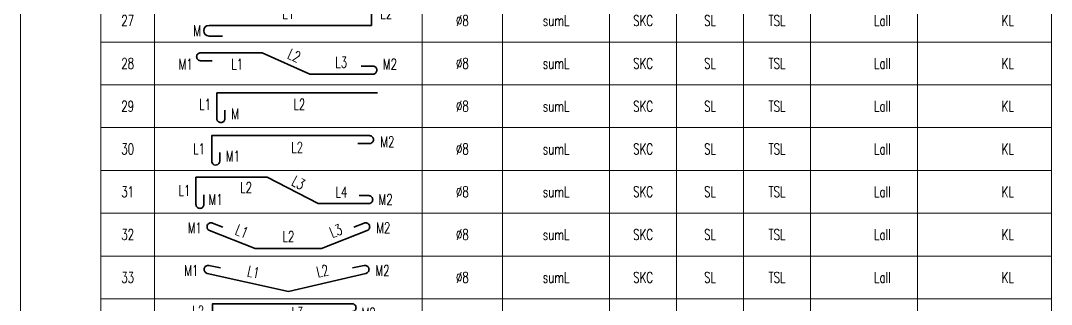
# Model space of a CAD drawing. Header units: millimetres. Extents: x -16234 to 41958, y -634 to 22853.
# Drawn here: x 19809.4 to 20001.9, y 5741.9 to 5795 of the extents above; entities that cross this region are included whole.
import ezdxf
from ezdxf.enums import TextEntityAlignment as Align

# ---------------------------------------------------------------- set-up
doc = ezdxf.new("R2010")
doc.units = ezdxf.units.MM
for name, color, linetype, lineweight in [('DCE_BaoBeTong', 11, 'Continuous', 20), ('Dce_text', 2, 'Continuous', 30), ('DCE_ThepChu', 1, 'Continuous', 35)]:
    doc.layers.add(name, color=color, linetype=linetype, lineweight=lineweight)
doc.styles.add('Dce_Text', font='simplex.shx', dxfattribs={"width": 0.8, "bigfont": 'vtxt.shx'})

# ---------------------------------------------------------------- blocks, each defined once
blk = doc.blocks.new('TK28')
at = {"layer": 'DCE_BaoBeTong'}
for p, q in [((0, -8), (0, 0)), ((25, -8), (25, 0)), ((75, -8), (75, 0)), ((90, -8), (90, 0)), ((110, -8), (110, 0)), ((122.5, -8), (122.5, 0)), ((135, -8), (135, 0)), ((147.5, -8), (147.5, 0)), ((167.5, -8), (167.5, 0))]:
    blk.add_line(p, q, dxfattribs=at)
for points in [[(15, -8), (25, -8), (75, -8), (90, -8), (122.5, -8), (135, -8), (147.5, -8), (167.5, -8), (192.5, -8), (192.5, 0)], [(15, 0), (15, -8)]]:
    blk.add_lwpolyline(points, dxfattribs=at)
at = {"layer": 'DCE_ThepChu'}
blk.add_lwpolyline([(63.58, -4.5), (65.8, -4.5, -0.414214), (66.55, -5.25), (66.55, -5.25, -0.414214), (65.8, -6), (54.02, -6), (45.13, -2), (33.62, -2, 0.414214), (32.87, -2.75), (32.87, -2.75, 0.414214), (33.62, -3.5), (35.77, -3.5)], format="xyb", dxfattribs=at)
at = {"layer": 'Dce_text', "color": 2, "style": 'Dce_Text', "width": 0.7}
blk.add_attdef('L2', text='', height=2, rotation=336, dxfattribs=at).set_placement((51.1, -2.53), align=Align.MIDDLE_CENTER)
at = {"layer": 'Dce_text', "color": 2, "style": 'Dce_Text', "width": 0.7, "flags": 4}
for tag, p in [('SH', (20, -4)), ('DK', (82.5, -4)), ('sumL', (100, -4)), ('SKC', (116.25, -4)), ('SL', (128.75, -4))]:
    blk.add_attdef(tag, text='', height=2, dxfattribs=at).set_placement(p, align=Align.MIDDLE_CENTER)
at = {"layer": 'Dce_text', "color": 2, "style": 'Dce_Text', "width": 0.7}
blk.add_attdef('M1', text='', height=2, dxfattribs=at).set_placement((32.15, -4.16), align=Align.MIDDLE_RIGHT)
for tag, p in [('L1', (40.44, -4.16)), ('L3', (59.88, -3.8)), ('TSL', (141.25, -4))]:
    blk.add_attdef(tag, text='', height=2, dxfattribs=at).set_placement(p, align=Align.MIDDLE_CENTER)
blk.add_attdef('M2', text='', height=2, dxfattribs=at).set_placement((67.65, -4.16), align=Align.MIDDLE_LEFT)
at = {"layer": 'Dce_text', "color": 2, "style": 'Dce_Text', "width": 0.7, "flags": 4}
for tag, p in [('Lall', (162.5, -4)), ('KL', (185.5, -4))]:
    blk.add_attdef(tag, text='', height=2, dxfattribs=at).set_placement(p, align=Align.MIDDLE_RIGHT)
blk = doc.blocks.new('TK29')
at = {"layer": 'DCE_BaoBeTong'}
for p, q in [((0, -8), (0, 0)), ((25, -8), (25, 0)), ((75, -8), (75, 0)), ((90, -8), (90, 0)), ((110, -8), (110, 0)), ((122.5, -8), (122.5, 0)), ((135, -8), (135, 0)), ((147.5, -8), (147.5, 0)), ((167.5, -8), (167.5, 0))]:
    blk.add_line(p, q, dxfattribs=at)
for points in [[(15, -8), (25, -8), (75, -8), (90, -8), (122.5, -8), (135, -8), (147.5, -8), (167.5, -8), (192.5, -8), (192.5, 0)], [(15, 0), (15, -8)]]:
    blk.add_lwpolyline(points, dxfattribs=at)
at = {"layer": 'DCE_ThepChu'}
blk.add_lwpolyline([(66.68, -1.5), (36.65, -1.5), (36.65, -6.31, 0.414214), (37.4, -7.06, 0.414214), (38.15, -6.31), (38.15, -4.74)], format="xyb", dxfattribs=at)
at = {"layer": 'Dce_text', "color": 2, "style": 'Dce_Text', "width": 0.7, "flags": 4}
for tag, p in [('SH', (20, -4)), ('DK', (82.5, -4)), ('sumL', (100, -4)), ('SKC', (116.25, -4)), ('SL', (128.75, -4))]:
    blk.add_attdef(tag, text='', height=2, dxfattribs=at).set_placement(p, align=Align.MIDDLE_CENTER)
at = {"layer": 'Dce_text', "color": 2, "style": 'Dce_Text', "width": 0.7}
blk.add_attdef('L1', text='', height=2, dxfattribs=at).set_placement((35.55, -3.66), align=Align.MIDDLE_RIGHT)
for tag, p in [('L2', (52.05, -3.66)), ('TSL', (141.25, -4))]:
    blk.add_attdef(tag, text='', height=2, dxfattribs=at).set_placement(p, align=Align.MIDDLE_CENTER)
at = {"layer": 'Dce_text', "color": 2, "style": 'Dce_Text', "width": 0.7, "flags": 4}
for tag, p in [('Lall', (162.5, -4)), ('KL', (185.5, -4))]:
    blk.add_attdef(tag, text='', height=2, dxfattribs=at).set_placement(p, align=Align.MIDDLE_RIGHT)
at = {"layer": 'Dce_text', "color": 2, "style": 'Dce_Text', "width": 0.7}
blk.add_attdef('M', text='', height=2, dxfattribs=at).set_placement((39.36, -5.45), align=Align.MIDDLE_LEFT)
blk = doc.blocks.new('TK30')
at = {"layer": 'DCE_BaoBeTong'}
for p, q in [((0, -8), (0, 0)), ((25, -8), (25, 0)), ((75, -8), (75, 0)), ((90, -8), (90, 0)), ((110, -8), (110, 0)), ((122.5, -8), (122.5, 0)), ((135, -8), (135, 0)), ((147.5, -8), (147.5, 0)), ((167.5, -8), (167.5, 0))]:
    blk.add_line(p, q, dxfattribs=at)
for points in [[(15, -8), (25, -8), (75, -8), (90, -8), (122.5, -8), (135, -8), (147.5, -8), (167.5, -8), (192.5, -8), (192.5, 0)], [(15, 0), (15, -8)]]:
    blk.add_lwpolyline(points, dxfattribs=at)
at = {"layer": 'DCE_ThepChu'}
blk.add_lwpolyline([(62.99, -3), (65.14, -3, 0.414214), (65.89, -2.25), (65.89, -2.25, 0.414214), (65.14, -1.5), (35.68, -1.5), (35.68, -6.25, 0.116468), (35.76, -6.59, 0.791363), (37.18, -6.25), (37.18, -4.68)], format="xyb", dxfattribs=at)
at = {"layer": 'Dce_text', "color": 2, "style": 'Dce_Text', "width": 0.7}
for tag, p in [('M2', (67.18, -2.65)), ('M1', (38.33, -5.35))]:
    blk.add_attdef(tag, text='', height=2, dxfattribs=at).set_placement(p, align=Align.MIDDLE_LEFT)
at = {"layer": 'Dce_text', "color": 2, "style": 'Dce_Text', "width": 0.7, "flags": 4}
for tag, p in [('SH', (20, -4)), ('DK', (82.5, -4)), ('sumL', (100, -4)), ('SKC', (116.25, -4)), ('SL', (128.75, -4))]:
    blk.add_attdef(tag, text='', height=2, dxfattribs=at).set_placement(p, align=Align.MIDDLE_CENTER)
at = {"layer": 'Dce_text', "color": 2, "style": 'Dce_Text', "width": 0.7}
blk.add_attdef('L1', text='', height=2, dxfattribs=at).set_placement((34.44, -3.96), align=Align.MIDDLE_RIGHT)
for tag, p in [('L2', (51.65, -3.69)), ('TSL', (141.25, -4))]:
    blk.add_attdef(tag, text='', height=2, dxfattribs=at).set_placement(p, align=Align.MIDDLE_CENTER)
at = {"layer": 'Dce_text', "color": 2, "style": 'Dce_Text', "width": 0.7, "flags": 4}
for tag, p in [('Lall', (162.5, -4)), ('KL', (185.5, -4))]:
    blk.add_attdef(tag, text='', height=2, dxfattribs=at).set_placement(p, align=Align.MIDDLE_RIGHT)
blk = doc.blocks.new('TK31')
at = {"layer": 'DCE_BaoBeTong'}
for p, q in [((0, -8), (0, 0)), ((25, -8), (25, 0)), ((75, -8), (75, 0)), ((90, -8), (90, 0)), ((110, -8), (110, 0)), ((122.5, -8), (122.5, 0)), ((135, -8), (135, 0)), ((147.5, -8), (147.5, 0)), ((167.5, -8), (167.5, 0))]:
    blk.add_line(p, q, dxfattribs=at)
for points in [[(15, -8), (25, -8), (75, -8), (90, -8), (122.5, -8), (135, -8), (147.5, -8), (167.5, -8), (192.5, -8), (192.5, 0)], [(15, 0), (15, -8)]]:
    blk.add_lwpolyline(points, dxfattribs=at)
at = {"layer": 'DCE_ThepChu'}
blk.add_lwpolyline([(63.25, -4.71), (65, -4.71, -0.414214), (65.75, -5.46), (65.75, -5.46, -0.414214), (65, -6.21), (55.58, -6.21), (46.02, -1.29), (32.74, -1.29), (32.74, -6.34, 0.414214), (33.49, -7.09), (33.49, -7.09, 0.414214), (34.24, -6.34), (34.24, -4.59)], format="xyb", dxfattribs=at)
at = {"layer": 'Dce_text', "color": 2, "style": 'Dce_Text', "width": 0.7}
blk.add_attdef('L3', text='', height=2, rotation=332, dxfattribs=at).set_placement((51.88, -2.3), align=Align.MIDDLE_CENTER)
at = {"layer": 'Dce_text', "color": 2, "style": 'Dce_Text', "width": 0.7, "flags": 4}
for tag, p in [('SH', (20, -4)), ('DK', (82.5, -4)), ('sumL', (100, -4)), ('SKC', (116.25, -4)), ('SL', (128.75, -4))]:
    blk.add_attdef(tag, text='', height=2, dxfattribs=at).set_placement(p, align=Align.MIDDLE_CENTER)
at = {"layer": 'Dce_text', "color": 2, "style": 'Dce_Text', "width": 0.7}
blk.add_attdef('L1', text='', height=2, dxfattribs=at).set_placement((31.71, -3.77), align=Align.MIDDLE_RIGHT)
for tag, p in [('L2', (42.11, -3.21)), ('L4', (59.92, -4.05)), ('TSL', (141.25, -4))]:
    blk.add_attdef(tag, text='', height=2, dxfattribs=at).set_placement(p, align=Align.MIDDLE_CENTER)
at = {"layer": 'Dce_text', "color": 2, "style": 'Dce_Text', "width": 0.7, "flags": 4}
for tag, p in [('Lall', (162.5, -4)), ('KL', (185.5, -4))]:
    blk.add_attdef(tag, text='', height=2, dxfattribs=at).set_placement(p, align=Align.MIDDLE_RIGHT)
at = {"layer": 'Dce_text', "color": 2, "style": 'Dce_Text', "width": 0.7}
for tag, p in [('M1', (35.09, -5.46)), ('M2', (66.84, -5.46))]:
    blk.add_attdef(tag, text='', height=2, dxfattribs=at).set_placement(p, align=Align.MIDDLE_LEFT)
blk = doc.blocks.new('TK32')
at = {"layer": 'DCE_BaoBeTong'}
for p, q in [((0, -8), (0, 0)), ((25, -8), (25, 0)), ((75, -8), (75, 0)), ((90, -8), (90, 0)), ((110, -8), (110, 0)), ((122.5, -8), (122.5, 0)), ((135, -8), (135, 0)), ((147.5, -8), (147.5, 0)), ((167.5, -8), (167.5, 0))]:
    blk.add_line(p, q, dxfattribs=at)
for points in [[(15, -8), (25, -8), (75, -8), (90, -8), (122.5, -8), (135, -8), (147.5, -8), (167.5, -8), (192.5, -8), (192.5, 0)], [(15, 0), (15, -8)]]:
    blk.add_lwpolyline(points, dxfattribs=at)
at = {"layer": 'DCE_ThepChu'}
blk.add_lwpolyline([(62.24, -2.6), (64.17, -1.84, -0.414214), (65.14, -2.27), (65.14, -2.27, -0.414214), (64.72, -3.24), (56.18, -6.59), (43.82, -6.59), (35.28, -3.24, -0.414214), (34.86, -2.27), (34.86, -2.27, -0.414214), (35.83, -1.84), (37.76, -2.6)], format="xyb", dxfattribs=at)
at = {"layer": 'Dce_text', "color": 2, "style": 'Dce_Text', "width": 0.7}
blk.add_attdef('M1', text='', height=2, dxfattribs=at).set_placement((33.85, -2.71), align=Align.MIDDLE_RIGHT)
blk.add_attdef('M2', text='', height=2, dxfattribs=at).set_placement((66.42, -2.71), align=Align.MIDDLE_LEFT)
at = {"layer": 'Dce_text', "color": 2, "style": 'Dce_Text', "width": 0.7, "flags": 4}
for tag, p in [('SH', (20, -4)), ('DK', (82.5, -4)), ('sumL', (100, -4)), ('SKC', (116.25, -4)), ('SL', (128.75, -4))]:
    blk.add_attdef(tag, text='', height=2, dxfattribs=at).set_placement(p, align=Align.MIDDLE_CENTER)
at = {"layer": 'Dce_text', "color": 2, "style": 'Dce_Text', "width": 0.7}
for tag, rotation, p in [('L1', 339, (41.33, -3.38)), ('L3', 21, (58.88, -3.28))]:
    blk.add_attdef(tag, text='', height=2, rotation=rotation, dxfattribs=at).set_placement(p, align=Align.MIDDLE_CENTER)
for tag, p in [('L2', (50, -4.38)), ('TSL', (141.25, -4))]:
    blk.add_attdef(tag, text='', height=2, dxfattribs=at).set_placement(p, align=Align.MIDDLE_CENTER)
at = {"layer": 'Dce_text', "color": 2, "style": 'Dce_Text', "width": 0.7, "flags": 4}
for tag, p in [('Lall', (162.5, -4)), ('KL', (185.5, -4))]:
    blk.add_attdef(tag, text='', height=2, dxfattribs=at).set_placement(p, align=Align.MIDDLE_RIGHT)
blk = doc.blocks.new('TK33')
at = {"layer": 'DCE_BaoBeTong'}
for p, q in [((0, -8), (0, 0)), ((25, -8), (25, 0)), ((75, -8), (75, 0)), ((90, -8), (90, 0)), ((110, -8), (110, 0)), ((122.5, -8), (122.5, 0)), ((135, -8), (135, 0)), ((147.5, -8), (147.5, 0)), ((167.5, -8), (167.5, 0))]:
    blk.add_line(p, q, dxfattribs=at)
for points in [[(15, -8), (25, -8), (75, -8), (90, -8), (122.5, -8), (135, -8), (147.5, -8), (167.5, -8), (192.5, -8), (192.5, 0)], [(15, 0), (15, -8)]]:
    blk.add_lwpolyline(points, dxfattribs=at)
at = {"layer": 'DCE_ThepChu'}
blk.add_lwpolyline([(61.99, -2.23), (64.16, -1.77, -0.414214), (65.05, -2.35), (65.05, -2.35, -0.414214), (64.47, -3.24), (50, -6.62), (34.85, -3.24, -0.414214), (34.28, -2.35), (34.28, -2.35, -0.414214), (35.17, -1.77), (37.33, -2.23)], format="xyb", dxfattribs=at)
at = {"layer": 'Dce_text', "color": 2, "style": 'Dce_Text', "width": 0.7}
blk.add_attdef('M1', text='', height=2, dxfattribs=at).set_placement((33.21, -2.71), align=Align.MIDDLE_RIGHT)
for tag, rotation, p in [('L1', 348, (43.5, -3.01)), ('L2', 12, (56.38, -2.79))]:
    blk.add_attdef(tag, text='', height=2, rotation=rotation, dxfattribs=at).set_placement(p, align=Align.MIDDLE_CENTER)
blk.add_attdef('M2', text='', height=2, dxfattribs=at).set_placement((66.27, -2.71), align=Align.MIDDLE_LEFT)
at = {"layer": 'Dce_text', "color": 2, "style": 'Dce_Text', "width": 0.7, "flags": 4}
for tag, p in [('SH', (20, -4)), ('DK', (82.5, -4)), ('sumL', (100, -4)), ('SKC', (116.25, -4)), ('SL', (128.75, -4))]:
    blk.add_attdef(tag, text='', height=2, dxfattribs=at).set_placement(p, align=Align.MIDDLE_CENTER)
at = {"layer": 'Dce_text', "color": 2, "style": 'Dce_Text', "width": 0.7}
blk.add_attdef('TSL', text='', height=2, dxfattribs=at).set_placement((141.25, -4), align=Align.MIDDLE_CENTER)
at = {"layer": 'Dce_text', "color": 2, "style": 'Dce_Text', "width": 0.7, "flags": 4}
for tag, p in [('Lall', (162.5, -4)), ('KL', (185.5, -4))]:
    blk.add_attdef(tag, text='', height=2, dxfattribs=at).set_placement(p, align=Align.MIDDLE_RIGHT)
blk = doc.blocks.new('TK34')
at = {"layer": 'DCE_BaoBeTong'}
for p, q in [((0, -8), (0, 0)), ((25, -8), (25, 0)), ((75, -8), (75, 0)), ((90, -8), (90, 0)), ((110, -8), (110, 0)), ((122.5, -8), (122.5, 0)), ((135, -8), (135, 0)), ((147.5, -8), (147.5, 0)), ((167.5, -8), (167.5, 0))]:
    blk.add_line(p, q, dxfattribs=at)
for points in [[(15, -8), (25, -8), (75, -8), (90, -8), (122.5, -8), (135, -8), (147.5, -8), (167.5, -8), (192.5, -8), (192.5, 0)], [(15, 0), (15, -8)]]:
    blk.add_lwpolyline(points, dxfattribs=at)
at = {"layer": 'DCE_ThepChu'}
blk.add_lwpolyline([(59.64, -2.41), (61.89, -2.41, 0.414214), (62.64, -1.66), (62.64, -1.66, 0.414214), (61.89, -0.91), (35.85, -0.91), (35.85, -4.41), (52.47, -6.99, 0.414214), (53.4, -6.46), (53.4, -6.46, 0.414214), (52.87, -5.54), (50.67, -5.2)], format="xyb", dxfattribs=at)
at = {"layer": 'Dce_text', "color": 2, "style": 'Dce_Text', "width": 0.7}
blk.add_attdef('L2', text='', height=2, dxfattribs=at).set_placement((34.28, -2.29), align=Align.MIDDLE_RIGHT)
for tag, p in [('L3', (51.68, -2.53)), ('TSL', (141.25, -4))]:
    blk.add_attdef(tag, text='', height=2, dxfattribs=at).set_placement(p, align=Align.MIDDLE_CENTER)
for tag, p in [('M2', (63.68, -2.71)), ('M1', (54.23, -6.26))]:
    blk.add_attdef(tag, text='', height=2, dxfattribs=at).set_placement(p, align=Align.MIDDLE_LEFT)
at = {"layer": 'Dce_text', "color": 2, "style": 'Dce_Text', "width": 0.7, "flags": 4}
for tag, p in [('SH', (20, -4)), ('DK', (82.5, -4)), ('sumL', (100, -4)), ('SKC', (116.25, -4)), ('SL', (128.75, -4))]:
    blk.add_attdef(tag, text='', height=2, dxfattribs=at).set_placement(p, align=Align.MIDDLE_CENTER)
at = {"layer": 'Dce_text', "color": 2, "style": 'Dce_Text', "width": 0.7}
blk.add_attdef('L1', text='', height=2, rotation=351, dxfattribs=at).set_placement((44.07, -3.97), align=Align.MIDDLE_CENTER)
at = {"layer": 'Dce_text', "color": 2, "style": 'Dce_Text', "width": 0.7, "flags": 4}
for tag, p in [('Lall', (162.5, -4)), ('KL', (185.5, -4))]:
    blk.add_attdef(tag, text='', height=2, dxfattribs=at).set_placement(p, align=Align.MIDDLE_RIGHT)
blk = doc.blocks.new('TK27B')
at = {"layer": 'DCE_BaoBeTong'}
for p, q in [((0, -8), (0, 0)), ((25, -8), (25, 0)), ((75, -8), (75, 0)), ((90, -8), (90, 0)), ((110, -8), (110, 0)), ((122.5, -8), (122.5, 0)), ((135, -8), (135, 0)), ((147.5, -8), (147.5, 0)), ((167.5, -8), (167.5, 0))]:
    blk.add_line(p, q, dxfattribs=at)
for points in [[(15, -8), (25, -8), (75, -8), (90, -8), (122.5, -8), (135, -8), (147.5, -8), (167.5, -8), (192.5, -8), (192.5, 0)], [(15, 0), (15, -8)]]:
    blk.add_lwpolyline(points, dxfattribs=at)
at = {"layer": 'DCE_ThepChu'}
for p, q in [((35.19, -4.89), (65.5, -4.89)), ((37.69, -6.89), (35.19, -6.89))]:
    blk.add_line(p, q, dxfattribs=at)
blk.add_lwpolyline([(65.5, -1.18), (65.5, -4.89)], dxfattribs=at)
blk.add_arc((35.19, -5.89), 1, 90, 270, dxfattribs=at)
at = {"layer": 'Dce_text', "color": 2, "style": 'Dce_Text', "width": 0.7}
for tag, p in [('L1', (49.99, -2.68)), ('L2', (68.29, -2.68)), ('TSL', (141.25, -4))]:
    blk.add_attdef(tag, text='', height=2, dxfattribs=at).set_placement(p, align=Align.MIDDLE_CENTER)
at = {"layer": 'Dce_text', "color": 2, "style": 'Dce_Text', "width": 0.7, "flags": 4}
for tag, p in [('SH', (20, -4)), ('DK', (82.5, -4)), ('sumL', (100, -4)), ('SKC', (116.25, -4)), ('SL', (128.75, -4))]:
    blk.add_attdef(tag, text='', height=2, dxfattribs=at).set_placement(p, align=Align.MIDDLE_CENTER)
for tag, p in [('Lall', (162.5, -4)), ('KL', (185.5, -4))]:
    blk.add_attdef(tag, text='', height=2, dxfattribs=at).set_placement(p, align=Align.MIDDLE_RIGHT)
at = {"layer": 'Dce_text', "color": 2, "style": 'Dce_Text', "width": 0.7}
blk.add_attdef('M', text='', height=2, dxfattribs=at).set_placement((33.69, -5.88), align=Align.MIDDLE_RIGHT)
blk = doc.blocks.new('Block_ALL')
ref = blk.add_blockref('TK27B', (19809.45, 5798.96))
ref.add_attrib('TSL', 'TSL', dxfattribs={"layer": 'Dce_text', "color": 2, "height": 2, "style": 'Dce_Text', "width": 0.7}).set_placement((19950.7, 5794.96), align=Align.MIDDLE_CENTER)
ref.add_attrib('L2', 'L2', dxfattribs={"layer": 'Dce_text', "color": 2, "height": 2, "style": 'Dce_Text', "width": 0.7}).set_placement((19877.74, 5796.29), align=Align.MIDDLE_CENTER)
ref.add_attrib('L1', 'L1', dxfattribs={"layer": 'Dce_text', "color": 2, "height": 2, "style": 'Dce_Text', "width": 0.7}).set_placement((19859.44, 5796.29), align=Align.MIDDLE_CENTER)
ref.add_attrib('M', 'M', dxfattribs={"layer": 'Dce_text', "color": 2, "height": 2, "style": 'Dce_Text', "width": 0.7}).set_placement((19843.14, 5793.08), align=Align.MIDDLE_RIGHT)
ref.add_attrib('KL', 'KL', dxfattribs={"layer": 'Dce_text', "color": 2, "height": 2, "style": 'Dce_Text', "width": 0.7}).set_placement((19994.95, 5794.96), align=Align.MIDDLE_RIGHT)
ref.add_attrib('Lall', 'Lall', dxfattribs={"layer": 'Dce_text', "color": 2, "height": 2, "style": 'Dce_Text', "width": 0.7}).set_placement((19971.95, 5794.96), align=Align.MIDDLE_RIGHT)
ref.add_attrib('SKC', 'SKC', dxfattribs={"layer": 'Dce_text', "color": 2, "height": 2, "style": 'Dce_Text', "width": 0.7}).set_placement((19925.7, 5794.96), align=Align.MIDDLE_CENTER)
ref.add_attrib('SL', 'SL', dxfattribs={"layer": 'Dce_text', "color": 2, "height": 2, "style": 'Dce_Text', "width": 0.7}).set_placement((19938.2, 5794.96), align=Align.MIDDLE_CENTER)
ref.add_attrib('sumL', 'sumL', dxfattribs={"layer": 'Dce_text', "color": 2, "height": 2, "style": 'Dce_Text', "width": 0.7}).set_placement((19909.45, 5794.96), align=Align.MIDDLE_CENTER)
ref.add_attrib('DK', 'Ø8', dxfattribs={"layer": 'Dce_text', "color": 2, "height": 2, "style": 'Dce_Text', "width": 0.7}).set_placement((19891.95, 5794.96), align=Align.MIDDLE_CENTER)
ref.add_attrib('SH', '27', dxfattribs={"layer": 'Dce_text', "color": 2, "height": 2, "style": 'Dce_Text', "width": 0.7}).set_placement((19829.45, 5794.96), align=Align.MIDDLE_CENTER)
ref = blk.add_blockref('TK28', (19809.45, 5790.96))
ref.add_attrib('M2', 'M2', dxfattribs={"layer": 'Dce_text', "color": 2, "height": 2, "style": 'Dce_Text', "width": 0.7}).set_placement((19877.1, 5786.81), align=Align.MIDDLE_LEFT)
ref.add_attrib('M1', 'M1', dxfattribs={"layer": 'Dce_text', "color": 2, "height": 2, "style": 'Dce_Text', "width": 0.7}).set_placement((19841.6, 5786.81), align=Align.MIDDLE_RIGHT)
ref.add_attrib('TSL', 'TSL', dxfattribs={"layer": 'Dce_text', "color": 2, "height": 2, "style": 'Dce_Text', "width": 0.7}).set_placement((19950.7, 5786.96), align=Align.MIDDLE_CENTER)
ref.add_attrib('L3', 'L3', dxfattribs={"layer": 'Dce_text', "color": 2, "height": 2, "style": 'Dce_Text', "width": 0.7}).set_placement((19869.33, 5787.16), align=Align.MIDDLE_CENTER)
ref.add_attrib('L2', 'L2', dxfattribs={"layer": 'Dce_text', "color": 2, "height": 2, "rotation": 336, "style": 'Dce_Text', "width": 0.7}).set_placement((19860.55, 5788.44), align=Align.MIDDLE_CENTER)
ref.add_attrib('L1', 'L1', dxfattribs={"layer": 'Dce_text', "color": 2, "height": 2, "style": 'Dce_Text', "width": 0.7}).set_placement((19849.89, 5786.81), align=Align.MIDDLE_CENTER)
ref.add_attrib('KL', 'KL', dxfattribs={"layer": 'Dce_text', "color": 2, "height": 2, "style": 'Dce_Text', "width": 0.7}).set_placement((19994.95, 5786.96), align=Align.MIDDLE_RIGHT)
ref.add_attrib('Lall', 'Lall', dxfattribs={"layer": 'Dce_text', "color": 2, "height": 2, "style": 'Dce_Text', "width": 0.7}).set_placement((19971.95, 5786.96), align=Align.MIDDLE_RIGHT)
ref.add_attrib('SKC', 'SKC', dxfattribs={"layer": 'Dce_text', "color": 2, "height": 2, "style": 'Dce_Text', "width": 0.7}).set_placement((19925.7, 5786.96), align=Align.MIDDLE_CENTER)
ref.add_attrib('SL', 'SL', dxfattribs={"layer": 'Dce_text', "color": 2, "height": 2, "style": 'Dce_Text', "width": 0.7}).set_placement((19938.2, 5786.96), align=Align.MIDDLE_CENTER)
ref.add_attrib('sumL', 'sumL', dxfattribs={"layer": 'Dce_text', "color": 2, "height": 2, "style": 'Dce_Text', "width": 0.7}).set_placement((19909.45, 5786.96), align=Align.MIDDLE_CENTER)
ref.add_attrib('DK', 'Ø8', dxfattribs={"layer": 'Dce_text', "color": 2, "height": 2, "style": 'Dce_Text', "width": 0.7}).set_placement((19891.95, 5786.96), align=Align.MIDDLE_CENTER)
ref.add_attrib('SH', '28', dxfattribs={"layer": 'Dce_text', "color": 2, "height": 2, "style": 'Dce_Text', "width": 0.7}).set_placement((19829.45, 5786.96), align=Align.MIDDLE_CENTER)
ref = blk.add_blockref('TK29', (19809.45, 5782.96))
ref.add_attrib('SH', '29', dxfattribs={"layer": 'Dce_text', "color": 2, "height": 2, "style": 'Dce_Text', "width": 0.7}).set_placement((19829.45, 5778.96), align=Align.MIDDLE_CENTER)
ref.add_attrib('DK', 'Ø8', dxfattribs={"layer": 'Dce_text', "color": 2, "height": 2, "style": 'Dce_Text', "width": 0.7}).set_placement((19891.95, 5778.96), align=Align.MIDDLE_CENTER)
ref.add_attrib('sumL', 'sumL', dxfattribs={"layer": 'Dce_text', "color": 2, "height": 2, "style": 'Dce_Text', "width": 0.7}).set_placement((19909.45, 5778.96), align=Align.MIDDLE_CENTER)
ref.add_attrib('SL', 'SL', dxfattribs={"layer": 'Dce_text', "color": 2, "height": 2, "style": 'Dce_Text', "width": 0.7}).set_placement((19938.2, 5778.96), align=Align.MIDDLE_CENTER)
ref.add_attrib('SKC', 'SKC', dxfattribs={"layer": 'Dce_text', "color": 2, "height": 2, "style": 'Dce_Text', "width": 0.7}).set_placement((19925.7, 5778.96), align=Align.MIDDLE_CENTER)
ref.add_attrib('Lall', 'Lall', dxfattribs={"layer": 'Dce_text', "color": 2, "height": 2, "style": 'Dce_Text', "width": 0.7}).set_placement((19971.95, 5778.96), align=Align.MIDDLE_RIGHT)
ref.add_attrib('KL', 'KL', dxfattribs={"layer": 'Dce_text', "color": 2, "height": 2, "style": 'Dce_Text', "width": 0.7}).set_placement((19994.95, 5778.96), align=Align.MIDDLE_RIGHT)
ref.add_attrib('L2', 'L2', dxfattribs={"layer": 'Dce_text', "color": 2, "height": 2, "style": 'Dce_Text', "width": 0.7}).set_placement((19861.5, 5779.31), align=Align.MIDDLE_CENTER)
ref.add_attrib('TSL', 'TSL', dxfattribs={"layer": 'Dce_text', "color": 2, "height": 2, "style": 'Dce_Text', "width": 0.7}).set_placement((19950.7, 5778.96), align=Align.MIDDLE_CENTER)
ref.add_attrib('L1', 'L1', dxfattribs={"layer": 'Dce_text', "color": 2, "height": 2, "style": 'Dce_Text', "width": 0.7}).set_placement((19845, 5779.31), align=Align.MIDDLE_RIGHT)
ref.add_attrib('M', 'M', dxfattribs={"layer": 'Dce_text', "color": 2, "height": 2, "style": 'Dce_Text', "width": 0.7}).set_placement((19848.81, 5777.51), align=Align.MIDDLE_LEFT)
ref = blk.add_blockref('TK30', (19809.45, 5774.96))
ref.add_attrib('M2', 'M2', dxfattribs={"layer": 'Dce_text', "color": 2, "height": 2, "style": 'Dce_Text', "width": 0.7}).set_placement((19876.63, 5772.31), align=Align.MIDDLE_LEFT)
ref.add_attrib('M1', 'M1', dxfattribs={"layer": 'Dce_text', "color": 2, "height": 2, "style": 'Dce_Text', "width": 0.7}).set_placement((19847.78, 5769.61), align=Align.MIDDLE_LEFT)
ref.add_attrib('L1', 'L1', dxfattribs={"layer": 'Dce_text', "color": 2, "height": 2, "style": 'Dce_Text', "width": 0.7}).set_placement((19843.89, 5771), align=Align.MIDDLE_RIGHT)
ref.add_attrib('TSL', 'TSL', dxfattribs={"layer": 'Dce_text', "color": 2, "height": 2, "style": 'Dce_Text', "width": 0.7}).set_placement((19950.7, 5770.96), align=Align.MIDDLE_CENTER)
ref.add_attrib('L2', 'L2', dxfattribs={"layer": 'Dce_text', "color": 2, "height": 2, "style": 'Dce_Text', "width": 0.7}).set_placement((19861.1, 5771.27), align=Align.MIDDLE_CENTER)
ref.add_attrib('KL', 'KL', dxfattribs={"layer": 'Dce_text', "color": 2, "height": 2, "style": 'Dce_Text', "width": 0.7}).set_placement((19994.95, 5770.96), align=Align.MIDDLE_RIGHT)
ref.add_attrib('Lall', 'Lall', dxfattribs={"layer": 'Dce_text', "color": 2, "height": 2, "style": 'Dce_Text', "width": 0.7}).set_placement((19971.95, 5770.96), align=Align.MIDDLE_RIGHT)
ref.add_attrib('SKC', 'SKC', dxfattribs={"layer": 'Dce_text', "color": 2, "height": 2, "style": 'Dce_Text', "width": 0.7}).set_placement((19925.7, 5770.96), align=Align.MIDDLE_CENTER)
ref.add_attrib('SL', 'SL', dxfattribs={"layer": 'Dce_text', "color": 2, "height": 2, "style": 'Dce_Text', "width": 0.7}).set_placement((19938.2, 5770.96), align=Align.MIDDLE_CENTER)
ref.add_attrib('sumL', 'sumL', dxfattribs={"layer": 'Dce_text', "color": 2, "height": 2, "style": 'Dce_Text', "width": 0.7}).set_placement((19909.45, 5770.96), align=Align.MIDDLE_CENTER)
ref.add_attrib('DK', 'Ø8', dxfattribs={"layer": 'Dce_text', "color": 2, "height": 2, "style": 'Dce_Text', "width": 0.7}).set_placement((19891.95, 5770.96), align=Align.MIDDLE_CENTER)
ref.add_attrib('SH', '30', dxfattribs={"layer": 'Dce_text', "color": 2, "height": 2, "style": 'Dce_Text', "width": 0.7}).set_placement((19829.45, 5770.96), align=Align.MIDDLE_CENTER)
ref = blk.add_blockref('TK31', (19809.45, 5766.96))
ref.add_attrib('M2', 'M2', dxfattribs={"layer": 'Dce_text', "color": 2, "height": 2, "style": 'Dce_Text', "width": 0.7}).set_placement((19876.29, 5761.5), align=Align.MIDDLE_LEFT)
ref.add_attrib('M1', 'M1', dxfattribs={"layer": 'Dce_text', "color": 2, "height": 2, "style": 'Dce_Text', "width": 0.7}).set_placement((19844.54, 5761.5), align=Align.MIDDLE_LEFT)
ref.add_attrib('SH', '31', dxfattribs={"layer": 'Dce_text', "color": 2, "height": 2, "style": 'Dce_Text', "width": 0.7}).set_placement((19829.45, 5762.96), align=Align.MIDDLE_CENTER)
ref.add_attrib('DK', 'Ø8', dxfattribs={"layer": 'Dce_text', "color": 2, "height": 2, "style": 'Dce_Text', "width": 0.7}).set_placement((19891.95, 5762.96), align=Align.MIDDLE_CENTER)
ref.add_attrib('sumL', 'sumL', dxfattribs={"layer": 'Dce_text', "color": 2, "height": 2, "style": 'Dce_Text', "width": 0.7}).set_placement((19909.45, 5762.96), align=Align.MIDDLE_CENTER)
ref.add_attrib('SL', 'SL', dxfattribs={"layer": 'Dce_text', "color": 2, "height": 2, "style": 'Dce_Text', "width": 0.7}).set_placement((19938.2, 5762.96), align=Align.MIDDLE_CENTER)
ref.add_attrib('SKC', 'SKC', dxfattribs={"layer": 'Dce_text', "color": 2, "height": 2, "style": 'Dce_Text', "width": 0.7}).set_placement((19925.7, 5762.96), align=Align.MIDDLE_CENTER)
ref.add_attrib('Lall', 'Lall', dxfattribs={"layer": 'Dce_text', "color": 2, "height": 2, "style": 'Dce_Text', "width": 0.7}).set_placement((19971.95, 5762.96), align=Align.MIDDLE_RIGHT)
ref.add_attrib('KL', 'KL', dxfattribs={"layer": 'Dce_text', "color": 2, "height": 2, "style": 'Dce_Text', "width": 0.7}).set_placement((19994.95, 5762.96), align=Align.MIDDLE_RIGHT)
ref.add_attrib('L1', 'L1', dxfattribs={"layer": 'Dce_text', "color": 2, "height": 2, "style": 'Dce_Text', "width": 0.7}).set_placement((19841.16, 5763.2), align=Align.MIDDLE_RIGHT)
ref.add_attrib('L2', 'L2', dxfattribs={"layer": 'Dce_text', "color": 2, "height": 2, "style": 'Dce_Text', "width": 0.7}).set_placement((19851.56, 5763.76), align=Align.MIDDLE_CENTER)
ref.add_attrib('L3', 'L3', dxfattribs={"layer": 'Dce_text', "color": 2, "height": 2, "rotation": 332, "style": 'Dce_Text', "width": 0.7}).set_placement((19861.33, 5764.66), align=Align.MIDDLE_CENTER)
ref.add_attrib('TSL', 'TSL', dxfattribs={"layer": 'Dce_text', "color": 2, "height": 2, "style": 'Dce_Text', "width": 0.7}).set_placement((19950.7, 5762.96), align=Align.MIDDLE_CENTER)
ref.add_attrib('L4', 'L4', dxfattribs={"layer": 'Dce_text', "color": 2, "height": 2, "style": 'Dce_Text', "width": 0.7}).set_placement((19869.37, 5762.91), align=Align.MIDDLE_CENTER)
ref = blk.add_blockref('TK32', (19809.45, 5758.96))
ref.add_attrib('M2', 'M2', dxfattribs={"layer": 'Dce_text', "color": 2, "height": 2, "style": 'Dce_Text', "width": 0.7}).set_placement((19875.87, 5756.25), align=Align.MIDDLE_LEFT)
ref.add_attrib('M1', 'M1', dxfattribs={"layer": 'Dce_text', "color": 2, "height": 2, "style": 'Dce_Text', "width": 0.7}).set_placement((19843.3, 5756.25), align=Align.MIDDLE_RIGHT)
ref.add_attrib('L3', 'L3', dxfattribs={"layer": 'Dce_text', "color": 2, "height": 2, "rotation": 21, "style": 'Dce_Text', "width": 0.7}).set_placement((19868.33, 5755.68), align=Align.MIDDLE_CENTER)
ref.add_attrib('L2', 'L2', dxfattribs={"layer": 'Dce_text', "color": 2, "height": 2, "style": 'Dce_Text', "width": 0.7}).set_placement((19859.45, 5754.58), align=Align.MIDDLE_CENTER)
ref.add_attrib('L1', 'L1', dxfattribs={"layer": 'Dce_text', "color": 2, "height": 2, "rotation": 339, "style": 'Dce_Text', "width": 0.7}).set_placement((19850.78, 5755.58), align=Align.MIDDLE_CENTER)
ref.add_attrib('KL', 'KL', dxfattribs={"layer": 'Dce_text', "color": 2, "height": 2, "style": 'Dce_Text', "width": 0.7}).set_placement((19994.95, 5754.96), align=Align.MIDDLE_RIGHT)
ref.add_attrib('Lall', 'Lall', dxfattribs={"layer": 'Dce_text', "color": 2, "height": 2, "style": 'Dce_Text', "width": 0.7}).set_placement((19971.95, 5754.96), align=Align.MIDDLE_RIGHT)
ref.add_attrib('SKC', 'SKC', dxfattribs={"layer": 'Dce_text', "color": 2, "height": 2, "style": 'Dce_Text', "width": 0.7}).set_placement((19925.7, 5754.96), align=Align.MIDDLE_CENTER)
ref.add_attrib('SL', 'SL', dxfattribs={"layer": 'Dce_text', "color": 2, "height": 2, "style": 'Dce_Text', "width": 0.7}).set_placement((19938.2, 5754.96), align=Align.MIDDLE_CENTER)
ref.add_attrib('sumL', 'sumL', dxfattribs={"layer": 'Dce_text', "color": 2, "height": 2, "style": 'Dce_Text', "width": 0.7}).set_placement((19909.45, 5754.96), align=Align.MIDDLE_CENTER)
ref.add_attrib('DK', 'Ø8', dxfattribs={"layer": 'Dce_text', "color": 2, "height": 2, "style": 'Dce_Text', "width": 0.7}).set_placement((19891.95, 5754.96), align=Align.MIDDLE_CENTER)
ref.add_attrib('SH', '32', dxfattribs={"layer": 'Dce_text', "color": 2, "height": 2, "style": 'Dce_Text', "width": 0.7}).set_placement((19829.45, 5754.96), align=Align.MIDDLE_CENTER)
ref.add_attrib('TSL', 'TSL', dxfattribs={"layer": 'Dce_text', "color": 2, "height": 2, "style": 'Dce_Text', "width": 0.7}).set_placement((19950.7, 5754.96), align=Align.MIDDLE_CENTER)
ref = blk.add_blockref('TK33', (19809.45, 5750.96))
ref.add_attrib('TSL', 'TSL', dxfattribs={"layer": 'Dce_text', "color": 2, "height": 2, "style": 'Dce_Text', "width": 0.7}).set_placement((19950.7, 5746.96), align=Align.MIDDLE_CENTER)
ref.add_attrib('SH', '33', dxfattribs={"layer": 'Dce_text', "color": 2, "height": 2, "style": 'Dce_Text', "width": 0.7}).set_placement((19829.45, 5746.96), align=Align.MIDDLE_CENTER)
ref.add_attrib('DK', 'Ø8', dxfattribs={"layer": 'Dce_text', "color": 2, "height": 2, "style": 'Dce_Text', "width": 0.7}).set_placement((19891.95, 5746.96), align=Align.MIDDLE_CENTER)
ref.add_attrib('sumL', 'sumL', dxfattribs={"layer": 'Dce_text', "color": 2, "height": 2, "style": 'Dce_Text', "width": 0.7}).set_placement((19909.45, 5746.96), align=Align.MIDDLE_CENTER)
ref.add_attrib('SL', 'SL', dxfattribs={"layer": 'Dce_text', "color": 2, "height": 2, "style": 'Dce_Text', "width": 0.7}).set_placement((19938.2, 5746.96), align=Align.MIDDLE_CENTER)
ref.add_attrib('SKC', 'SKC', dxfattribs={"layer": 'Dce_text', "color": 2, "height": 2, "style": 'Dce_Text', "width": 0.7}).set_placement((19925.7, 5746.96), align=Align.MIDDLE_CENTER)
ref.add_attrib('Lall', 'Lall', dxfattribs={"layer": 'Dce_text', "color": 2, "height": 2, "style": 'Dce_Text', "width": 0.7}).set_placement((19971.95, 5746.96), align=Align.MIDDLE_RIGHT)
ref.add_attrib('KL', 'KL', dxfattribs={"layer": 'Dce_text', "color": 2, "height": 2, "style": 'Dce_Text', "width": 0.7}).set_placement((19994.95, 5746.96), align=Align.MIDDLE_RIGHT)
ref.add_attrib('L1', 'L1', dxfattribs={"layer": 'Dce_text', "color": 2, "height": 2, "rotation": 348, "style": 'Dce_Text', "width": 0.7}).set_placement((19852.95, 5747.95), align=Align.MIDDLE_CENTER)
ref.add_attrib('L2', 'L2', dxfattribs={"layer": 'Dce_text', "color": 2, "height": 2, "rotation": 12, "style": 'Dce_Text', "width": 0.7}).set_placement((19865.83, 5748.17), align=Align.MIDDLE_CENTER)
ref.add_attrib('M1', 'M1', dxfattribs={"layer": 'Dce_text', "color": 2, "height": 2, "style": 'Dce_Text', "width": 0.7}).set_placement((19842.66, 5748.25), align=Align.MIDDLE_RIGHT)
ref.add_attrib('M2', 'M2', dxfattribs={"layer": 'Dce_text', "color": 2, "height": 2, "style": 'Dce_Text', "width": 0.7}).set_placement((19875.72, 5748.25), align=Align.MIDDLE_LEFT)
ref = blk.add_blockref('TK34', (19809.45, 5742.96))
ref.add_attrib('L3', 'L3', dxfattribs={"layer": 'Dce_text', "color": 2, "height": 2, "style": 'Dce_Text', "width": 0.7}).set_placement((19861.13, 5740.43), align=Align.MIDDLE_CENTER)
ref.add_attrib('M2', 'M2', dxfattribs={"layer": 'Dce_text', "color": 2, "height": 2, "style": 'Dce_Text', "width": 0.7}).set_placement((19873.13, 5740.25), align=Align.MIDDLE_LEFT)
ref.add_attrib('M1', 'M1', dxfattribs={"layer": 'Dce_text', "color": 2, "height": 2, "style": 'Dce_Text', "width": 0.7}).set_placement((19863.68, 5736.7), align=Align.MIDDLE_LEFT)
ref.add_attrib('L2', 'L2', dxfattribs={"layer": 'Dce_text', "color": 2, "height": 2, "style": 'Dce_Text', "width": 0.7}).set_placement((19843.73, 5740.67), align=Align.MIDDLE_RIGHT)
ref.add_attrib('L1', 'L1', dxfattribs={"layer": 'Dce_text', "color": 2, "height": 2, "rotation": 351, "style": 'Dce_Text', "width": 0.7}).set_placement((19853.52, 5738.99), align=Align.MIDDLE_CENTER)
ref.add_attrib('KL', 'KL', dxfattribs={"layer": 'Dce_text', "color": 2, "height": 2, "style": 'Dce_Text', "width": 0.7}).set_placement((19994.95, 5738.96), align=Align.MIDDLE_RIGHT)
ref.add_attrib('Lall', 'Lall', dxfattribs={"layer": 'Dce_text', "color": 2, "height": 2, "style": 'Dce_Text', "width": 0.7}).set_placement((19971.95, 5738.96), align=Align.MIDDLE_RIGHT)
ref.add_attrib('SKC', 'SKC', dxfattribs={"layer": 'Dce_text', "color": 2, "height": 2, "style": 'Dce_Text', "width": 0.7}).set_placement((19925.7, 5738.96), align=Align.MIDDLE_CENTER)
ref.add_attrib('SL', 'SL', dxfattribs={"layer": 'Dce_text', "color": 2, "height": 2, "style": 'Dce_Text', "width": 0.7}).set_placement((19938.2, 5738.96), align=Align.MIDDLE_CENTER)
ref.add_attrib('sumL', 'sumL', dxfattribs={"layer": 'Dce_text', "color": 2, "height": 2, "style": 'Dce_Text', "width": 0.7}).set_placement((19909.45, 5738.96), align=Align.MIDDLE_CENTER)
ref.add_attrib('DK', 'Ø8', dxfattribs={"layer": 'Dce_text', "color": 2, "height": 2, "style": 'Dce_Text', "width": 0.7}).set_placement((19891.95, 5738.96), align=Align.MIDDLE_CENTER)
ref.add_attrib('SH', '34', dxfattribs={"layer": 'Dce_text', "color": 2, "height": 2, "style": 'Dce_Text', "width": 0.7}).set_placement((19829.45, 5738.96), align=Align.MIDDLE_CENTER)
ref.add_attrib('TSL', 'TSL', dxfattribs={"layer": 'Dce_text', "color": 2, "height": 2, "style": 'Dce_Text', "width": 0.7}).set_placement((19950.7, 5738.96), align=Align.MIDDLE_CENTER)

msp = doc.modelspace()

# ---------------------------------------------------------------- block references
msp.add_blockref('Block_ALL', (0, 0))

doc.saveas('drawing.dxf')
